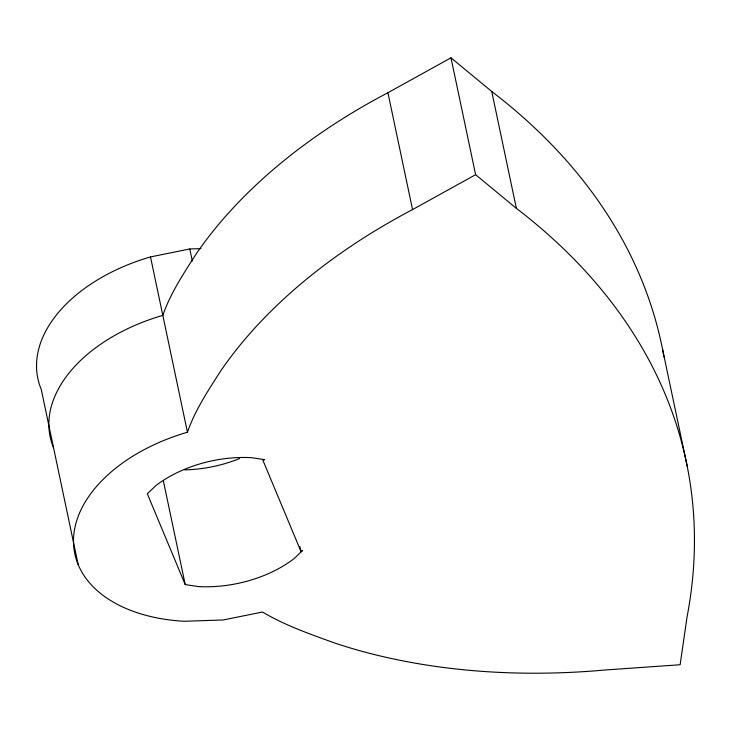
<?xml version="1.0" encoding="UTF-8"?>
<svg xmlns="http://www.w3.org/2000/svg" width="731" height="731" viewBox="0 0 731 731"><rect width="100%" height="100%" fill="white"/><g stroke="black" fill="none" stroke-linecap="round" stroke-linejoin="round"><path stroke-width="1.1" d="M187.447 432.231C195.268 409.725 208.563 389.906 221.356 369.968A521.166 327.269 -11.9 0 1 412.558 209.596L475.616 174.682L516.378 208.362A949.67 596.359 -11.9 0 1 687.003 617.238L680.132 664.744L604.701 670.025A521.166 327.269 -11.9 0 1 335.419 643.28C310.511 634.261 285.337 625.599 262.475 612.021L223.211 619.979L184.075 621.268A153.473 96.373 -11.9 0 1 73.493 539.999A153.473 96.373 -11.9 0 1 187.447 432.231L150.504 256.928L189.768 248.969L200.952 248.604M53.573 447.847A153.473 96.373 -11.9 0 1 162.821 315.363C170.643 292.848 183.938 273.029 196.73 253.09A521.166 327.269 -11.9 0 1 387.923 92.718L450.99 57.813L491.744 91.494A949.67 596.359 -11.9 0 1 664.004 356.956M300.788 551.055L302.625 550.516L293.78 558.886A99.754 62.647 -11.9 0 1 198.384 586.573L185.217 584.59L147.296 493.736L156.151 485.366A99.754 62.647 -11.9 0 1 251.546 457.679L264.713 459.662L262.877 460.192L300.788 551.055L299.856 546.596M662.533 349.153L687.158 466.031M491.744 91.494L516.378 208.362M450.99 57.813L475.616 174.682M387.923 92.718L412.558 209.596M189.768 248.969L192.326 261.095M163.406 481.08L185.217 584.59M78.199 564.716L41.256 389.413A153.473 96.373 -11.9 0 1 150.504 256.928M239.558 458.547A99.754 62.647 -11.9 0 1 184.687 469.878"/></g></svg>
